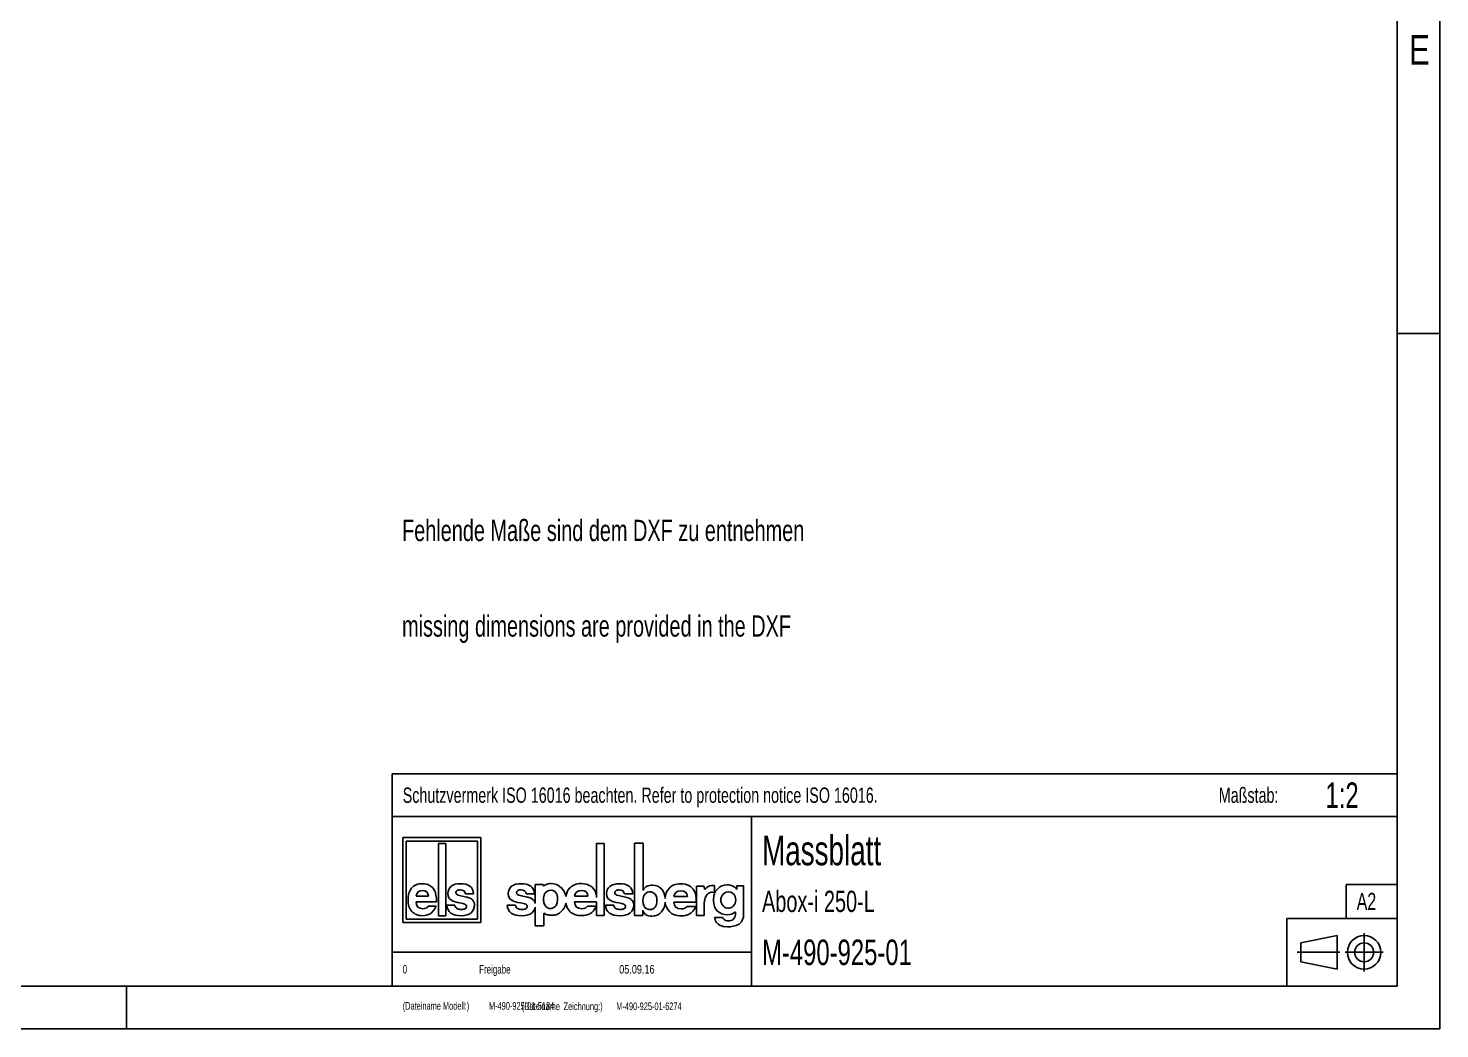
# Model space of a CAD drawing. Header units: millimetres. Extents: x 0 to 594, y 0 to 420.
# Drawn here: x 427.8 to 594, y 0 to 117.8 of the extents above; entities that cross this region are included whole.
import ezdxf

# ---------------------------------------------------------------- set-up
doc = ezdxf.new("R2010")
doc.units = ezdxf.units.MM
doc.header["$LTSCALE"] = 32.67
doc.linetypes.add('CENTER', pattern=[0.6, 0.375, -0.075, 0.075, -0.075])
doc.layers.get('0').update_dxf_attribs({"linetype": 'CONTINUOUS'})
for name, color, linetype in [('M-490-925-01-6274_DXF_FORMAT', 7, 'CONTINUOUS'), ('M-490-925-01-6274_DXF_TEXT', 7, 'CONTINUOUS'), ('M-490-925-01DXF_CONTINUOUS_LINE', 7, 'CONTINUOUS')]:
    doc.layers.add(name, color=color, linetype=linetype)
doc.styles.get("Standard").update_dxf_attribs({"font": 'txt', "width": 0.7})
doc.styles.add('TEXTSTYLE_2', font='txt', dxfattribs={"width": 0.785714})
doc.styles.add('TEXTSTYLE_8', font='txt', dxfattribs={"width": 0.8})

# ---------------------------------------------------------------- blocks, each defined once
blk = doc.blocks.new('ANSICHTEN_NACH_DIN_BL3', base_point=(582.29, 9))
at = {"layer": 'M-490-925-01DXF_CONTINUOUS_LINE', "color": 2, "linetype": 'Continuous'}
for p, q in [((577.65, 10.12), (581.94, 10.97)), ((577.65, 7.87), (577.65, 10.12)), ((581.94, 7.03), (581.94, 10.97)), ((585.1, 9), (585.1, 9.02)), ((577.65, 7.87), (581.94, 7.03))]:
    blk.add_line(p, q, dxfattribs=at)
at = {"layer": 'M-490-925-01DXF_CONTINUOUS_LINE', "color": 8, "linetype": 'CENTER'}
for p, q in [((585.1, 6.75), (585.1, 11.25)), ((577.23, 9.02), (582.23, 9.02)), ((582.85, 9), (587.35, 9))]:
    blk.add_line(p, q, dxfattribs=at)
at = {"layer": 'M-490-925-01DXF_CONTINUOUS_LINE', "color": 2, "linetype": 'Continuous'}
for radius in [1.97, 1.12]:
    blk.add_circle((585.1, 9), radius, dxfattribs=at)
blk = doc.blocks.new('ELS-SPELSBERG-LOGO_BL4', base_point=(491.98, 17.25))
at = {"layer": 'M-490-925-01DXF_CONTINUOUS_LINE', "color": 5, "linetype": 'Continuous'}
for p, q in [((471.93, 22.5), (471.93, 12.5)), ((481.13, 22.5), (471.93, 22.5)), ((472.33, 12.9), (472.33, 22.1)), ((472.33, 22.1), (480.73, 22.1)), ((476.13, 21.81), (476.13, 13.31)), ((477, 21.81), (476.13, 21.81)), ((477, 13.31), (477, 21.81)), ((480.73, 22.1), (480.73, 12.9)), ((481.13, 12.5), (481.13, 22.5)), ((494.75, 21.81), (494.75, 15.47)), ((495.65, 21.81), (494.75, 21.81)), ((495.65, 13.34), (495.65, 21.81)), ((499.22, 21.84), (499.22, 13.35)), ((500.21, 21.84), (499.22, 21.84)), ((500.21, 16.29), (500.21, 21.84)), ((487.53, 16.98), (487.53, 14.74)), ((488.45, 16.98), (487.53, 16.98)), ((488.48, 16.79), (488.45, 16.98)), ((507.36, 16.77), (506.51, 16.77)), ((506.51, 16.77), (506.51, 13.34)), ((507.49, 16.4), (507.36, 16.77)), ((508.64, 16.06), (508.64, 16.81)), ((512.04, 16.84), (511.27, 16.84)), ((511.27, 16.84), (511.27, 16.39)), ((512.04, 13.35), (512.04, 16.84)), ((474.95, 15.6), (473.5, 15.6)), ((479.42, 15.51), (478.61, 15.7)), ((479.32, 15.88), (480.27, 15.88)), ((486.58, 15.51), (485.74, 15.7)), ((486.47, 15.88), (487.44, 15.88)), ((488.51, 15.1), (488.51, 15.49)), ((490.14, 15.43), (490.14, 15.21)), ((493.73, 15.6), (492.14, 15.6)), ((498.15, 15.51), (497.31, 15.69)), ((498.04, 15.88), (499.01, 15.88)), ((505.44, 15.57), (503.85, 15.57)), ((507.42, 14.7), (507.46, 15.12)), ((508.49, 16.08), (508.64, 16.06)), ((473.49, 14.94), (475.9, 14.94)), ((475.86, 14.42), (474.91, 14.42)), ((476.13, 13.31), (477, 13.31)), ((478.07, 14.55), (477.12, 14.55)), ((485.19, 14.55), (484.22, 14.55)), ((487.53, 14.33), (487.53, 12.12)), ((488.53, 12.12), (488.53, 13.6)), ((492.14, 14.95), (494.75, 14.95)), ((494.73, 14.43), (493.69, 14.43)), ((494.75, 14.95), (494.75, 13.34)), ((494.75, 13.34), (495.65, 13.34)), ((496.76, 14.55), (495.79, 14.55)), ((499.22, 13.35), (500.17, 13.35)), ((500.17, 13.35), (500.17, 13.95)), ((503.84, 14.92), (506.48, 14.92)), ((506.44, 14.4), (505.4, 14.4)), ((506.51, 13.34), (507.42, 13.34)), ((507.42, 13.34), (507.42, 14.7)), ((471.93, 12.5), (481.13, 12.5)), ((480.73, 12.9), (472.33, 12.9)), ((487.53, 12.12), (488.53, 12.12)), ((509.58, 13.08), (508.64, 13.08))]:
    blk.add_line(p, q, dxfattribs=at)
for centre, radius, start, end in [((508.46, 16.52), 0.345, 59.0327, 85.0304), ((478.83, 12.99), 2.59, 69.2758, 76.8543), ((485.98, 12.88), 2.7, 69.7119, 77.1464), ((489.35, 15.49), 0.832, 105.466, 180), ((489.65, 15.1), 1.14, 180, 207.1129), ((489.33, 15.55), 0.772, 31.7883, 105.466), ((489.13, 15.43), 1.01, 0, 31.7883), ((488.37, 15.21), 1.76, 343.6739, 360), ((489.2, 15.19), 1.97, 11.312, 46.3381), ((497.54, 12.87), 2.7, 69.7119, 77.1464), ((508.77, 14.97), 1.31, 148.1557, 173.6978), ((508.36, 15.27), 0.81, 100.4697, 150.7958), ((508.4, 15.03), 1.05, 85.4035, 100.4697), ((510.36, 15.16), 1, 136.017, 224.1104), ((510.25, 15.26), 0.86, 5.5735, 136.017), ((510.12, 15.16), 1, 325.2838, 10.5326), ((489.33, 14.93), 0.772, 207.1129, 343.6739), ((489.52, 15.05), 1.69, 262.2255, 297.774), ((490.06, 14.02), 0.527, 297.774, 318.4232), ((489.2, 15.19), 1.97, 309.7463, 348.1343), ((510.25, 15), 0.816, 221.6999, 329.3664), ((510.14, 13.51), 0.946, 324.7131, 3.2978), ((514.4, 13.76), 3.32, 179.9742, 183.2978), ((510.77, 13.35), 1.27, 287.7363, 360), ((510.03, 13.6), 1.6, 236.3397, 262.5863), ((510.14, 13.32), 0.607, 202.8281, 268.9291), ((510.22, 15.08), 3.08, 262.5863, 287.7363), ((510.28, 20.72), 8.01, 268.9291, 271.0709), ((510.42, 13.32), 0.607, 271.0709, 324.7131)]:
    blk.add_arc(centre, radius, start, end, dxfattribs=at)
for points in [[(474.23, 17.08), (473.68, 17.08), (473.26, 16.91), (472.97, 16.56)], [(475.09, 16.88), (474.84, 17.02), (474.56, 17.08), (474.23, 17.08)], [(475.67, 16.27), (475.53, 16.54), (475.33, 16.74), (475.09, 16.88)], [(477.63, 16.77), (477.37, 16.55), (477.24, 16.27), (477.24, 15.91)], [(478.69, 17.08), (478.24, 17.08), (477.89, 16.98), (477.63, 16.77)], [(480.27, 15.88), (480.21, 16.68), (479.69, 17.08), (478.69, 17.08)], [(484.74, 16.77), (484.48, 16.55), (484.34, 16.27), (484.34, 15.91)], [(485.83, 17.08), (485.37, 17.08), (485.01, 16.98), (484.74, 16.77)], [(487.44, 15.88), (487.38, 16.68), (486.85, 17.08), (485.83, 17.08)], [(488.8, 16.99), (488.7, 16.95), (488.59, 16.88), (488.48, 16.79)], [(489.37, 17.09), (489.15, 17.09), (488.96, 17.05), (488.8, 16.99)], [(490.56, 16.61), (490.26, 16.93), (489.87, 17.09), (489.37, 17.09)], [(492.95, 17.09), (492.34, 17.09), (491.88, 16.91), (491.57, 16.56)], [(493.88, 16.88), (493.61, 17.02), (493.3, 17.09), (492.95, 17.09)], [(494.53, 16.27), (494.37, 16.54), (494.15, 16.75), (493.88, 16.88)], [(496.31, 16.76), (496.04, 16.55), (495.91, 16.26), (495.91, 15.91)], [(497.4, 17.08), (496.94, 17.08), (496.58, 16.97), (496.31, 16.76)], [(499.01, 15.88), (498.95, 16.68), (498.42, 17.08), (497.4, 17.08)], [(500.69, 16.78), (500.51, 16.7), (500.35, 16.54), (500.21, 16.29)], [(501.29, 16.91), (501.07, 16.91), (500.87, 16.87), (500.69, 16.78)], [(502.42, 16.42), (502.15, 16.74), (501.77, 16.91), (501.29, 16.91)], [(504.65, 17.06), (504.05, 17.06), (503.59, 16.88), (503.27, 16.53)], [(505.59, 16.85), (505.32, 16.99), (505.01, 17.06), (504.65, 17.06)], [(506.23, 16.24), (506.07, 16.51), (505.86, 16.72), (505.59, 16.85)], [(508.32, 16.87), (508.01, 16.87), (507.73, 16.71), (507.49, 16.4)], [(508.49, 16.86), (508.42, 16.87), (508.36, 16.87), (508.32, 16.87)], [(510.13, 16.94), (509.66, 16.94), (509.27, 16.78), (508.96, 16.45)], [(510.74, 16.83), (510.56, 16.9), (510.35, 16.94), (510.13, 16.94)], [(511.27, 16.39), (511.1, 16.61), (510.93, 16.76), (510.74, 16.83)], [(472.97, 16.56), (472.69, 16.21), (472.55, 15.74), (472.55, 15.14)], [(472.55, 15.14), (472.55, 14.6), (472.7, 14.16), (473, 13.82)], [(473.5, 15.6), (473.57, 16.05), (473.82, 16.27), (474.25, 16.27)], [(474.25, 16.27), (474.67, 16.27), (474.91, 16.05), (474.95, 15.6)], [(475.9, 14.94), (475.89, 15.55), (475.82, 15.99), (475.67, 16.27)], [(477.24, 15.91), (477.24, 15.52), (477.38, 15.26), (477.65, 15.12)], [(477.65, 15.12), (477.9, 14.99), (478.24, 14.89), (478.66, 14.82)], [(478.19, 16.04), (478.19, 16.14), (478.23, 16.21), (478.33, 16.27)], [(478.32, 15.8), (478.23, 15.85), (478.19, 15.93), (478.19, 16.04)], [(478.61, 15.7), (478.49, 15.72), (478.4, 15.75), (478.32, 15.8)], [(478.33, 16.27), (478.43, 16.33), (478.55, 16.36), (478.69, 16.36)], [(478.69, 16.36), (479.05, 16.36), (479.26, 16.2), (479.32, 15.88)], [(480.27, 14.99), (480.18, 15.18), (480, 15.32), (479.75, 15.41)], [(480.37, 14.55), (480.37, 14.72), (480.34, 14.87), (480.27, 14.99)], [(484.34, 15.91), (484.34, 15.52), (484.48, 15.26), (484.76, 15.12)], [(484.76, 15.12), (485.02, 14.99), (485.37, 14.89), (485.8, 14.82)], [(485.31, 16.04), (485.31, 16.14), (485.36, 16.21), (485.46, 16.27)], [(485.45, 15.8), (485.36, 15.84), (485.31, 15.92), (485.31, 16.04)], [(485.74, 15.7), (485.62, 15.72), (485.53, 15.75), (485.45, 15.8)], [(485.46, 16.27), (485.56, 16.33), (485.68, 16.36), (485.83, 16.36)], [(485.83, 16.36), (486.2, 16.36), (486.41, 16.2), (486.47, 15.88)], [(487.45, 14.99), (487.35, 15.18), (487.17, 15.31), (486.91, 15.41)], [(487.53, 14.74), (487.52, 14.83), (487.49, 14.91), (487.45, 14.99)], [(491.57, 16.56), (491.33, 16.3), (491.19, 15.97), (491.13, 15.57)], [(492.14, 15.6), (492.22, 16.05), (492.5, 16.28), (492.96, 16.28)], [(492.96, 16.28), (493.43, 16.28), (493.68, 16.05), (493.73, 15.6)], [(494.75, 15.47), (494.71, 15.81), (494.64, 16.08), (494.53, 16.27)], [(495.91, 15.91), (495.91, 15.52), (496.05, 15.26), (496.33, 15.12)], [(496.33, 15.12), (496.59, 14.99), (496.93, 14.89), (497.37, 14.82)], [(496.88, 16.03), (496.88, 16.13), (496.93, 16.21), (497.03, 16.27)], [(497.01, 15.79), (496.92, 15.84), (496.88, 15.92), (496.88, 16.03)], [(497.31, 15.69), (497.19, 15.71), (497.09, 15.75), (497.01, 15.79)], [(497.03, 16.27), (497.12, 16.32), (497.25, 16.35), (497.4, 16.35)], [(497.4, 16.35), (497.77, 16.35), (497.98, 16.19), (498.04, 15.88)], [(499.02, 14.99), (498.91, 15.17), (498.74, 15.31), (498.48, 15.41)], [(499.12, 14.54), (499.12, 14.71), (499.08, 14.86), (499.02, 14.99)], [(500.2, 15.08), (500.2, 15.46), (500.3, 15.74), (500.52, 15.93)], [(500.6, 14.14), (500.33, 14.3), (500.2, 14.61), (500.2, 15.08)], [(500.52, 15.93), (500.66, 16.06), (500.83, 16.12), (501.04, 16.12)], [(501.83, 15.1), (501.83, 14.39), (501.56, 14.04), (501, 14.04)], [(501.04, 16.12), (501.28, 16.12), (501.47, 16.03), (501.62, 15.86)], [(501.62, 15.86), (501.76, 15.68), (501.83, 15.43), (501.83, 15.1)], [(502.81, 15.34), (502.78, 15.77), (502.65, 16.13), (502.42, 16.42)], [(503.27, 16.53), (503, 16.23), (502.85, 15.83), (502.81, 15.34)], [(503.85, 15.57), (503.93, 16.02), (504.2, 16.25), (504.67, 16.25)], [(504.67, 16.25), (505.13, 16.25), (505.39, 16.02), (505.44, 15.57)], [(506.48, 14.92), (506.47, 15.52), (506.39, 15.96), (506.23, 16.24)], [(508.96, 16.45), (508.65, 16.13), (508.5, 15.68), (508.5, 15.09)], [(508.5, 15.09), (508.5, 14.57), (508.65, 14.16), (508.96, 13.86)], [(473, 13.82), (473.31, 13.48), (473.72, 13.31), (474.25, 13.31)], [(474.29, 14.13), (473.8, 14.13), (473.53, 14.4), (473.49, 14.94)], [(474.25, 13.31), (474.59, 13.31), (474.9, 13.39), (475.15, 13.53)], [(474.6, 14.18), (474.52, 14.14), (474.42, 14.13), (474.29, 14.13)], [(474.91, 14.42), (474.79, 14.29), (474.69, 14.21), (474.6, 14.18)], [(475.15, 13.53), (475.41, 13.68), (475.65, 13.98), (475.86, 14.42)], [(477.12, 14.55), (477.17, 13.73), (477.74, 13.31), (478.81, 13.31)], [(478.34, 14.14), (478.19, 14.21), (478.1, 14.34), (478.07, 14.55)], [(478.83, 14.04), (478.65, 14.04), (478.49, 14.07), (478.34, 14.14)], [(478.66, 14.82), (478.91, 14.78), (479.11, 14.72), (479.25, 14.65)], [(478.81, 13.31), (479.33, 13.31), (479.72, 13.43), (479.98, 13.65)], [(479.25, 14.13), (479.14, 14.07), (479, 14.04), (478.83, 14.04)], [(479.25, 14.65), (479.37, 14.6), (479.43, 14.5), (479.43, 14.37)], [(479.43, 14.37), (479.43, 14.27), (479.37, 14.19), (479.25, 14.13)], [(479.98, 13.65), (480.24, 13.88), (480.37, 14.18), (480.37, 14.55)], [(484.22, 14.55), (484.28, 13.72), (484.85, 13.31), (485.95, 13.31)], [(485.47, 14.14), (485.31, 14.2), (485.22, 14.34), (485.19, 14.55)], [(485.97, 14.04), (485.79, 14.04), (485.62, 14.07), (485.47, 14.14)], [(485.8, 14.82), (486.06, 14.78), (486.26, 14.72), (486.4, 14.65)], [(485.95, 13.31), (486.48, 13.31), (486.88, 13.43), (487.15, 13.65)], [(486.4, 14.13), (486.29, 14.07), (486.14, 14.04), (485.97, 14.04)], [(486.4, 14.65), (486.52, 14.6), (486.58, 14.5), (486.58, 14.37)], [(486.58, 14.37), (486.58, 14.27), (486.52, 14.19), (486.4, 14.13)], [(487.15, 13.65), (487.36, 13.83), (487.49, 14.06), (487.53, 14.33)], [(488.53, 13.6), (488.63, 13.53), (488.72, 13.49), (488.8, 13.46)], [(488.8, 13.46), (488.95, 13.41), (489.12, 13.39), (489.29, 13.38)], [(491.12, 14.78), (491.18, 14.4), (491.34, 14.08), (491.6, 13.82)], [(491.6, 13.82), (491.93, 13.48), (492.39, 13.32), (492.97, 13.32)], [(493, 14.13), (492.47, 14.13), (492.18, 14.4), (492.14, 14.95)], [(492.97, 13.32), (493.34, 13.32), (493.67, 13.39), (493.96, 13.54)], [(493.35, 14.18), (493.26, 14.15), (493.15, 14.13), (493, 14.13)], [(493.69, 14.43), (493.56, 14.29), (493.44, 14.21), (493.35, 14.18)], [(493.96, 13.54), (494.24, 13.68), (494.5, 13.98), (494.73, 14.43)], [(495.79, 14.55), (495.84, 13.72), (496.42, 13.31), (497.52, 13.31)], [(497.04, 14.13), (496.88, 14.2), (496.79, 14.34), (496.76, 14.55)], [(497.53, 14.04), (497.36, 14.04), (497.19, 14.07), (497.04, 14.13)], [(497.37, 14.82), (497.62, 14.77), (497.83, 14.72), (497.97, 14.65)], [(497.52, 13.31), (498.05, 13.31), (498.45, 13.42), (498.71, 13.65)], [(497.97, 14.13), (497.85, 14.07), (497.71, 14.04), (497.53, 14.04)], [(497.97, 14.65), (498.09, 14.59), (498.15, 14.5), (498.15, 14.37)], [(498.15, 14.37), (498.15, 14.27), (498.09, 14.19), (497.97, 14.13)], [(498.71, 13.65), (498.98, 13.87), (499.12, 14.17), (499.12, 14.54)], [(500.17, 13.95), (500.34, 13.48), (500.7, 13.25), (501.26, 13.25)], [(501, 14.04), (500.85, 14.04), (500.71, 14.07), (500.6, 14.14)], [(501.26, 13.25), (501.72, 13.25), (502.1, 13.42), (502.38, 13.76)], [(502.38, 13.76), (502.64, 14.06), (502.78, 14.45), (502.81, 14.92)], [(502.81, 14.92), (502.85, 14.47), (503.01, 14.09), (503.31, 13.79)], [(503.31, 13.79), (503.64, 13.45), (504.09, 13.29), (504.67, 13.29)], [(504.71, 14.1), (504.17, 14.1), (503.88, 14.37), (503.84, 14.92)], [(504.67, 13.29), (505.05, 13.29), (505.38, 13.36), (505.66, 13.51)], [(505.06, 14.15), (504.97, 14.12), (504.85, 14.1), (504.71, 14.1)], [(505.4, 14.4), (505.26, 14.27), (505.15, 14.18), (505.06, 14.15)], [(505.66, 13.51), (505.95, 13.65), (506.2, 13.95), (506.44, 14.4)], [(508.96, 13.86), (509.26, 13.57), (509.65, 13.42), (510.13, 13.42)], [(510.13, 13.42), (510.5, 13.42), (510.81, 13.53), (511.08, 13.76)], [(508.64, 13.08), (508.69, 12.79), (508.79, 12.57), (508.93, 12.43)], [(508.93, 12.43), (508.99, 12.37), (509.06, 12.32), (509.14, 12.27)]]:
    blk.add_open_spline(points, degree=3, dxfattribs=at)
blk = doc.blocks.new('*T43')
at = {"color": 2, "linetype": 'Continuous'}
for p, q in [((118.3, 25), (0, 25)), ((0, 0), (0, 25)), ((118.3, 0), (118.3, 25)), ((118.3, 20), (0, 20)), ((42.3, 0), (42.3, 20)), ((118.3, 12), (112.3, 12)), ((112.3, 8), (112.3, 12)), ((118.3, 8), (105.3, 8)), ((105.3, 0), (105.3, 8)), ((42.3, 4), (0, 4)), ((118.3, 0), (0, 0))]:
    blk.add_line(p, q, dxfattribs=at)
at = {"color": 5, "linetype": 'Continuous', "line_spacing_factor": 0.9}
for s, insert, char_height, width, attachment_point in [('Schutzvermerk ISO 16016 beachten. Refer to protection notice ISO 16016. ', (1.225, 23.4), 1.8, 181.62857, 1), ('Maßstab:', (100.8, 23.4), 1.8, 19.92, 2), ('1:2 ', (111.8, 24), 3, 16.14286, 2), ('Massblatt', (43.525, 17.75), 3.5, 43.83333, 1), ('Abox-i 250-L', (43.525, 11.25), 2.5, 44.28571, 1), ('A2', (113.525, 11), 2, 7.33333, 1), ('M-490-925-01', (43.525, 5.5), 3, 55.14286, 1), ('0 ', (1.225, 2.5), 1, 3.52381, 1), ('Freigabe', (10.225, 2.5), 1, 11.28571, 1), ('  \\P \\P \\P \\P \\P \\P(Dateiname Modell:)', (1.225, 6.25), 0.9, 22.5, 1), (' \\P \\P  \\P \\P \\P \\P    {\\ftxt.shx;\\W0.190476;\\H0.900000; }M-490-925-01-5184', (10.225, 6.25), 0.9, 28.62857, 1), ('  \\P \\P \\P \\P \\P \\P \\P \\P \\P                                                          (Dateiname {\\ftxt.shx;\\W0.190476;\\H0.900000; }Zeichnung:)', (1.225, 10.25), 0.9, 108.9, 1), (' \\P \\P \\P \\P \\P \\P \\P \\P \\P                                                                  {\\ftxt.shx;\\W0.190476;\\H0.900000; }M-490-925-01-6274', (10.225, 10.25), 0.9, 116.82857, 1)]:
    blk.add_mtext(s, dxfattribs=dict(at, insert=insert, char_height=char_height, width=width, attachment_point=attachment_point))
at = {"color": 5, "linetype": 'Continuous', "insert": (25.225, 2.5), "char_height": 1, "width": 20.95238, "attachment_point": 1, "line_spacing_factor": 0.9, "style": 'TEXTSTYLE_8'}
blk.add_mtext('     05.09.16 ', dxfattribs=at)

msp = doc.modelspace()

# ---------------------------------------------------------------- linework, layer by layer
at = {"layer": 'M-490-925-01-6274_DXF_FORMAT', "color": 2, "linetype": 'Continuous'}
for p, q in [((594, 0), (594, 420)), ((589.00023, 81.83527), (594.00023, 81.83527)), ((439.40073, 4.99999), (439.40073, -0.00001)), ((0, 0), (594, 0))]:
    msp.add_line(p, q, dxfattribs=at)
at = {"layer": 'M-490-925-01-6274_DXF_FORMAT', "color": 7, "linetype": 'Continuous'}
for p, q in [((589, 5), (589, 415)), ((5, 5), (589, 5))]:
    msp.add_line(p, q, dxfattribs=at)

# ---------------------------------------------------------------- block references
msp.add_blockref('*T43', (470.70002, 4.99997))
at = {"layer": 'M-490-925-01DXF_CONTINUOUS_LINE', "color": 5, "linetype": 'Continuous'}
msp.add_blockref('ELS-SPELSBERG-LOGO_BL4', (491.98437, 17.25193), dxfattribs=at)
at = {"layer": 'M-490-925-01DXF_CONTINUOUS_LINE', "color": 2, "linetype": 'Continuous'}
msp.add_blockref('ANSICHTEN_NACH_DIN_BL3', (582.28845, 8.99997), dxfattribs=at)

# ---------------------------------------------------------------- texts
at = {"layer": 'M-490-925-01-6274_DXF_FORMAT', "color": 5, "linetype": 'Continuous', "insert": (590.38024, 116.98843), "char_height": 3.493164, "width": 3.7426757, "attachment_point": 1, "line_spacing_factor": 0.9, "style": 'TEXTSTYLE_2'}
msp.add_mtext('\\Q0.000018724;E', dxfattribs=at)
at = {"layer": 'M-490-925-01-6274_DXF_TEXT', "color": 5, "linetype": 'Continuous', "insert": (471.85005, 59.91986), "char_height": 2.5, "width": 111.6071429, "attachment_point": 1, "line_spacing_factor": 0.9}
msp.add_mtext('Fehlende Maße sind dem DXF zu entnehmen\\P \\P \\Pmissing dimensions are provided in the DXF', dxfattribs=at)

doc.saveas('drawing.dxf')
